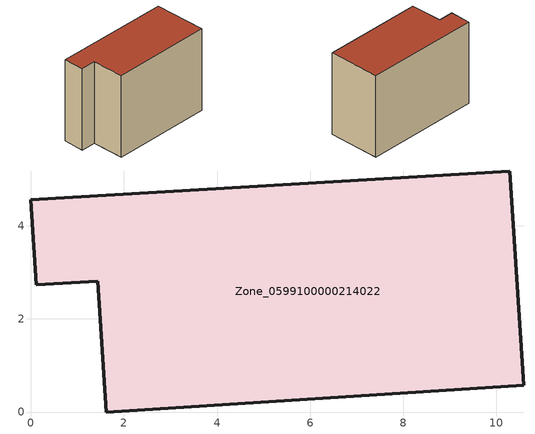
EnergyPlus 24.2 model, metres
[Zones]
Zone_0599100000214022
 floor ground (C_G): 1.44,2.81 0.11,2.73 0,4.56 10.3,5.18 10.59,0.57 1.62,0 z0
 wall outside (C_F): 10.3,5.18 0,4.56 0.11,2.73 1.44,2.81 1.62,0 10.59,0.57 10.3,5.18 z0:7.46
 roof outside (C_R): 1.62,0 10.59,0.57 10.3,5.18 0,4.56 0.11,2.73 1.44,2.81 z7.46
[BUILDING]
Pand.0599100000214022: North Axis=0; Terrain=City; Loads Convergence Tolerance Value=0.04; Temperature Convergence Tolerance Value=0.4; Solar Distribution=FullExterior; Maximum Number of Warmup Days=25; Minimum Number of Warmup Days=1
[Site:Location]
Rotterdam.The.Hague.AP_ZH_NLD Design_Conditions: Latitude=51.96; Longitude=4.45; Time Zone=1; Elevation=-4.5
[SITE:GROUNDTEMPERATURE:BUILDINGSURFACE]
18, 18, 18, 18, 18, 18, 18, 18, 18, 18, 18, 18
[MATERIAL] Thermal Absorptance=0.9; Solar Absorptance=0.7; Visible Absorptance=0.7
Name | Roughness | Thickness | Conductivity | Density | Specific Heat
G.TC.1946 | MediumSmooth | 0.15 | 1 | 540 | 1210
F.TC.1946 | Rough | 0.3 | 0.857143 | 1920 | 840
R.TC.1946 | MediumRough | 0.2 | 0.909091 | 1500 | 1000
[CONSTRUCTION]
C_G: G.TC.1946
C_F: F.TC.1946
C_R: R.TC.1946
[ZONE]
Zone_0599100000214022: Type=1; Multiplier=1; Ceiling Height=Autocalculate; Volume=Autocalculate; Floor Area=autocalculate; Part of Total Floor Area=Yes
[ZONEINFILTRATION:DESIGNFLOWRATE]
Infil_Zone_0599100000214022: Zone or ZoneList or Space or SpaceList=Zone_0599100000214022; Schedule=AlwaysOn; Design Flow Rate Calculation Method=Flow/Area; Flow Rate per Floor Area=0.003; Constant Term Coefficient=1; Temperature Term Coefficient=0; Velocity Term Coefficient=0; Velocity Squared Term Coefficient=0
[HVACTEMPLATE:ZONE:IDEALLOADSAIRSYSTEM]
Zone_0599100000214022: Maximum Heating Supply Air Temperature=50; Minimum Cooling Supply Air Temperature=13; Maximum Heating Supply Air Humidity Ratio=0.0156; Minimum Cooling Supply Air Humidity Ratio=0.0077; Heating Limit=NoLimit; Cooling Limit=NoLimit; Dehumidification Control Type=ConstantSensibleHeatRatio; Cooling Sensible Heat Ratio=0.7; Dehumidification Setpoint=60; Humidification Control Type=None; Humidification Setpoint=30; Outdoor Air Method=None; Outdoor Air Flow Rate per Person=0.00944; Outdoor Air Flow Rate per Zone Floor Area=0; Outdoor Air Flow Rate per Zone=0; Demand Controlled Ventilation Type=None; Outdoor Air Economizer Type=NoEconomizer; Heat Recovery Type=None; Sensible Heat Recovery Effectiveness=0.7; Latent Heat Recovery Effectiveness=0.65
[ZONECONTROL:THERMOSTAT]
ThermostatControl_Zone_0599100000214022: Zone or ZoneList=Zone_0599100000214022; Control Type Schedule=DualSetpointControlType; Control 1=Thermostat_Zone_0599100000214022; Temperature Difference Between Cutout And Setpoint=0
[THERMOSTATSETPOINT:DUALSETPOINT]
Thermostat_Zone_0599100000214022: Heating Setpoint Temperature Schedule=HeatingSetpoint_Zone_0599100000214022; Cooling Setpoint Temperature Schedule=CoolingSetpoint_Zone_0599100000214022
[SCHEDULE:COMPACT]
HeatingSetpoint_Zone_0599100000214022: Through: 12/31, For: AllDays, Until: 24:00, 21
CoolingSetpoint_Zone_0599100000214022: Through: 12/31, For: AllDays, Until: 24:00, 24
DualSetpointControlType: Through: 12/31, For: AllDays, Until: 24:00, 4
AlwaysOn: Through: 12/31, For: AllDays, Until: 24:00, 1
